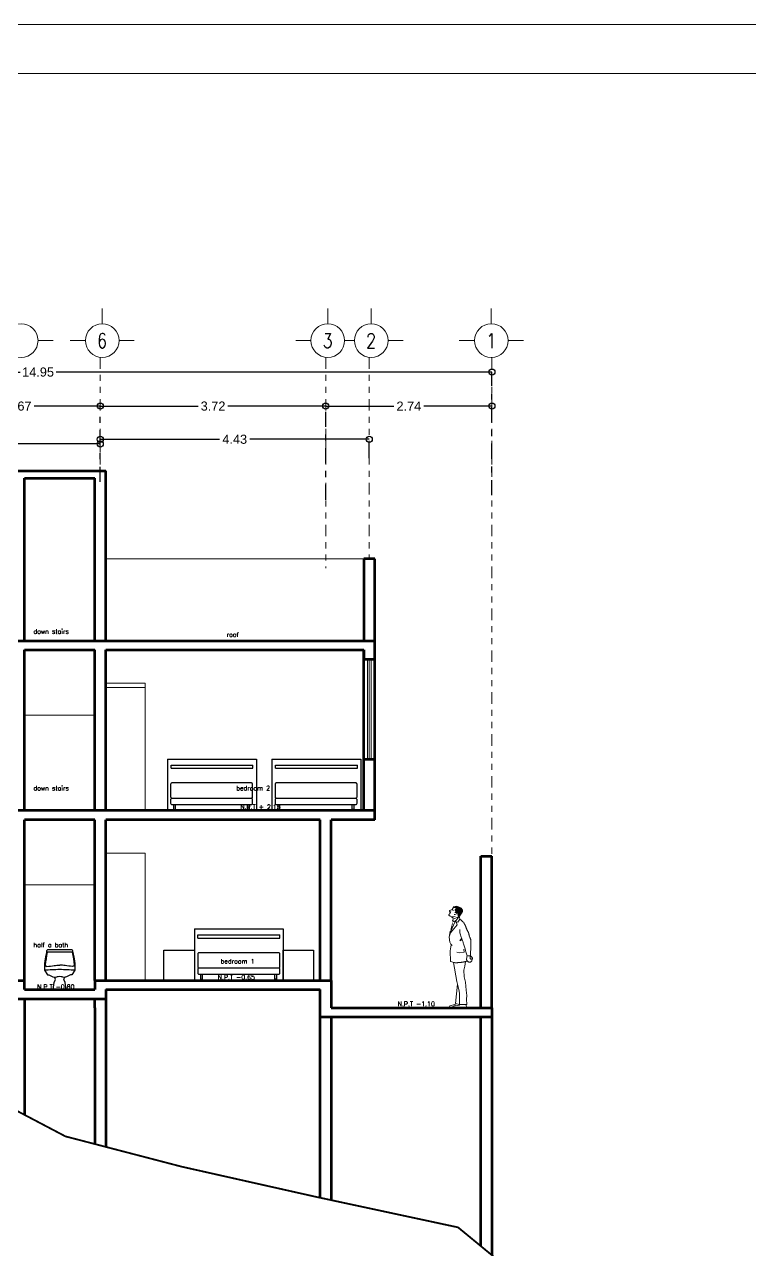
# Model space of a CAD drawing. Extents: x -111 to 1137, y -130 to 54.
# Drawn here: x 643.07 to 655.02, y 24.99 to 45.18 of the extents above; entities that cross this region are included whole.
import ezdxf
from ezdxf.enums import TextEntityAlignment as Align

# ---------------------------------------------------------------- set-up
doc = ezdxf.new("R2010")
doc.units = 0
doc.linetypes.add('DASHDOT2', pattern=[0.5, 0.25, -0.125, 0, -0.125])
doc.linetypes.add('DIVIDE2', pattern=[15.875, 6.35, -3.175, 0, -3.175, 0, -3.175])
doc.layers.get('0').update_dxf_attribs({"lineweight": 0})
for name, color, linetype in [('CAL', 155, 'Continuous'), ('CAL-MURO', 251, 'Continuous'), ('MG', 13, 'Continuous'), ('MS', 4, 'Continuous'), ('TEXTO', 164, 'Continuous')]:
    doc.layers.add(name, color=color, linetype=linetype)
for name, color, linetype, lineweight in [('EJES', 51, 'DIVIDE2', 0), ('ejes 1', 30, 'Continuous', 0), ('humans', 21, 'Continuous', 0), ('muro', 7, 'Continuous', 18), ('Muro div', 150, 'Continuous', 18), ('muros', 5, 'Continuous', 60), ('Pluma2', 2, 'Continuous', 20), ('VENTANAS', 4, 'Continuous', 9)]:
    doc.layers.add(name, color=color, linetype=linetype, lineweight=lineweight)
doc.styles.add('arial', font='arial.ttf')
doc.styles.add('COMPLEX', font='complex.shx', dxfattribs={"height": 0.25})
doc.dimstyles.new('COTAS ZAR', dxfattribs={"dimtxt": 0.15, "dimasz": 0.1, "dimexe": 0, "dimexo": 0, "dimgap": 0.05, "dimtad": 0, "dimtih": 1, "dimtoh": 1, "dimrnd": 0.005, "dimzin": 1, "dimdsep": 46, "dimtxsty": 'arial', "dimblk": 'ORIGIN', "dimcen": 0.2, "dimclrd": 34, "dimclre": 134, "dimclrt": 6, "dimazin": 0, "dimtfac": 1, "dimtmove": 0, "dimatfit": 3, "dimldrblk": 'ORIGIN', "dimfxl": 1, "dimarcsym": 0})

# ---------------------------------------------------------------- blocks, each defined once
blk = doc.blocks.new('WC ELLISSE FR ELEV')
blk.add_line((-0.094, 0), (0.094, 0))
for points in [[(-0.195, 0.559, 0.079713), (-0.227, 0.289), (-0.183, 0.219), (-0.162, 0.221, 0.038565), (-0.081, 0.184, 5.702317)], [(-0.188, 0.559, 0.027108), (-0.216, 0.366, 0.368372), (-0.191, 0.347, 0.01577), (-0.081, 0.361, -0.023854), (0, 0.366, -0.023854)], [(0.188, 0.559, -0.027108), (0.216, 0.366, -0.368372), (0.191, 0.347, -0.01577), (0.081, 0.361, 0.023854), (0, 0.366, 0.023854)], [(0.195, 0.559, -0.079713), (0.227, 0.289), (0.183, 0.219), (0.162, 0.221, -0.038565), (0.081, 0.184, -5.702317)], [(-0.094, 0, -0.136713), (-0.066, 0.141, 0.384727), (-0.081, 0.184)], [(0.094, 0, 0.136713), (0.066, 0.141, -0.384727), (0.081, 0.184)]]:
    blk.add_lwpolyline(points, format="xyb")
for centre, radius, start, end in [((-0.167, 0.565), 0.0325, 114.6053, 191.5408), ((-0.047, -12.841), 13.401, 89.7978, 90.6497), ((0.016, -4.087), 4.685, 90.1919, 92.4054), ((-0.016, -4.087), 4.685, 87.5946, 89.8081), ((0.047, -12.841), 13.401, 89.3503, 90.2022), ((0.167, 0.565), 0.0325, 348.4592, 65.3947), ((0.025, -2.933), 3.232, 90.4455, 94.4736), ((-0.073, 0.268), 0.0846, 264.9526, 291.9574), ((0.005, 0.018), 0.177, 91.6063, 105.2221), ((-0.025, -2.933), 3.232, 85.5264, 89.5545), ((-0.005, 0.018), 0.177, 74.7779, 88.3937), ((0.073, 0.268), 0.0846, 248.0426, 275.0474)]:
    blk.add_arc(centre, radius, start, end)
blk = doc.blocks.new('humm')
for p, q in [((270.74, -222.47), (271.13, -222.77)), ((272.68, -220.18), (273.05, -220.78)), ((274.04, -228.19), (270.79, -235.49)), ((275.49, -230.01), (271.28, -235.11)), ((272.68, -225.38), (272, -224.69)), ((272.89, -226.3), (272.68, -225.38)), ((276.09, -224.9), (272.89, -226.3)), ((273.28, -227.5), (273.5, -227.87)), ((273.5, -227.87), (275.28, -226.63)), ((276.68, -224.87), (274.04, -228.19)), ((274.92, -228.12), (275.49, -230.01)), ((274.92, -228.12), (275.93, -228.32)), ((275.93, -228.32), (277.26, -226.34)), ((277.26, -226.34), (277.05, -225.09)), ((271.28, -235.11), (270.47, -237.78)), ((270.48, -237.89), (270.98, -234.01)), ((270.83, -241.12), (270.48, -237.89)), ((278.33, -238.75), (277.25, -240.39)), ((271.74, -243.03), (270.83, -241.12)), ((271.09, -246.9), (271.74, -243.03)), ((271.5, -242.53), (272.42, -243.47)), ((278.8, -239.81), (277.95, -240.14)), ((279.86, -245.67), (280.09, -247.67)), ((271.16, -253.75), (271.09, -246.9)), ((275.31, -266.7), (273.09, -254.39)), ((277.3, -248.22), (275.42, -247.68)), ((280.09, -247.67), (277.3, -248.22)), ((281.04, -253.82), (280.65, -256.83)), ((284.15, -250.09), (282.03, -250.02)), ((283.97, -250.78), (284.08, -250.09)), ((284.04, -250.34), (284.14, -250.19)), ((280.65, -256.83), (279.94, -259.37)), ((279.94, -259.37), (280.19, -263.82)), ((275.76, -268.49), (274.52, -281.18)), ((276.63, -271.97), (275.31, -266.7)), ((280.19, -263.82), (281, -267.17)), ((281, -267.17), (281.52, -272.31)), ((277.18, -274.34), (276.63, -271.97)), ((277.18, -281.71), (277.18, -274.34)), ((281.52, -272.31), (281.89, -275.82)), ((281.89, -275.82), (281.73, -278.19)), ((281.73, -278.19), (281.87, -281.69)), ((270.84, -282.59), (270.35, -283.83)), ((270.35, -283.83), (272.61, -283.83)), ((274.01, -281.73), (270.84, -282.59)), ((272.61, -283.95), (272.78, -283.13)), ((277.05, -283.99), (272.61, -283.95)), ((274.88, -281.25), (274.01, -281.73)), ((274.52, -281.18), (277.18, -281.71)), ((274.67, -282.51), (276.1, -282.28)), ((278.78, -283.54), (277.05, -283.99)), ((281.87, -281.69), (277.18, -281.71)), ((278.78, -284.03), (278.78, -283.54)), ((281.56, -283.99), (278.78, -284.03)), ((281.44, -281.69), (281.56, -283.99))]:
    blk.add_line(p, q)
for points in [[(274.38, -224.62, -0.247047), (270.12, -223.77), (270.17, -223.31), (270.54, -223.04), (270.84, -222.19), (271.31, -221.64)], [(272.93, -218.96), (272.37, -220.08), (270.81, -220.74, 0.57346), (270.75, -221.21), (271.43, -221.74)]]:
    blk.add_lwpolyline(points, format="xyb")
for points in [[(277.26, -226.34), (278.16, -226.98), (278.84, -227.51), (279.33, -227.95), (279.67, -228.3), (279.89, -228.57), (280.02, -228.79), (280.08, -228.96), (280.12, -229.08), (280.15, -229.18), (280.19, -229.26), (280.23, -229.33), (280.27, -229.39), (280.32, -229.44), (280.37, -229.5), (280.43, -229.57), (280.49, -229.66), (280.56, -229.77), (280.64, -229.89), (280.71, -230.04), (280.79, -230.2), (280.87, -230.38), (280.96, -230.56), (281.04, -230.76), (281.12, -230.97), (281.2, -231.18), (281.27, -231.39), (281.35, -231.61), (281.42, -231.82), (281.49, -232.04), (281.57, -232.24), (281.64, -232.45), (281.71, -232.64), (281.78, -232.83), (281.86, -233.01), (281.93, -233.18), (282.01, -233.35), (282.09, -233.51), (282.18, -233.67), (282.27, -233.84), (282.36, -234.01), (282.46, -234.18), (282.57, -234.36), (282.67, -234.54), (282.77, -234.72), (282.86, -234.9), (282.95, -235.09), (283.03, -235.28), (283.09, -235.46), (283.14, -235.64), (283.17, -235.83), (283.2, -236.02), (283.23, -236.22), (283.26, -236.42), (283.3, -236.63), (283.35, -236.86), (283.42, -237.11), (283.51, -237.37), (283.61, -237.64), (283.72, -237.92), (283.85, -238.21), (283.97, -238.5), (284.08, -238.78), (284.19, -239.05), (284.29, -239.31), (284.36, -239.56), (284.42, -239.8), (284.46, -240.05), (284.49, -240.33), (284.51, -240.64), (284.52, -241.01), (284.52, -241.44), (284.51, -241.96), (284.5, -242.57), (284.49, -243.28), (284.46, -244.11), (284.43, -245.04), (284.38, -246.1), (284.32, -247.29), (284.24, -248.62), (284.15, -250.09)], [(282.03, -250.02), (281.62, -248.7), (281.28, -247.55), (280.99, -246.54), (280.73, -245.66), (280.51, -244.88), (280.31, -244.18), (280.13, -243.55), (279.94, -242.95), (279.76, -242.39), (279.57, -241.84), (279.37, -241.3), (279.17, -240.76), (278.96, -240.21), (278.75, -239.66), (278.53, -239.09), (278.31, -238.5), (278.09, -237.88), (277.87, -237.23), (277.67, -236.56), (277.49, -235.88), (277.35, -235.18), (277.25, -234.49), (277.2, -233.79), (277.21, -233.09)], [(271.16, -253.75), (272.11, -254.05), (272.86, -254.28), (273.46, -254.44), (273.91, -254.54), (274.26, -254.6), (274.53, -254.62), (274.75, -254.62), (274.93, -254.61), (275.11, -254.6), (275.29, -254.59), (275.47, -254.58), (275.64, -254.56), (275.82, -254.55), (275.98, -254.54), (276.15, -254.53), (276.31, -254.52), (276.46, -254.51), (276.61, -254.49), (276.76, -254.48), (276.9, -254.47), (277.04, -254.46), (277.18, -254.45), (277.31, -254.44), (277.44, -254.42), (277.56, -254.41), (277.68, -254.4), (277.8, -254.39), (277.92, -254.37), (278.03, -254.36), (278.14, -254.35), (278.25, -254.34), (278.36, -254.32), (278.47, -254.31), (278.58, -254.29), (278.68, -254.28), (278.78, -254.26), (278.89, -254.25), (278.99, -254.23), (279.09, -254.21), (279.2, -254.2), (279.3, -254.18), (279.4, -254.16), (279.51, -254.14), (279.62, -254.12), (279.74, -254.1), (279.86, -254.07), (279.99, -254.05), (280.12, -254.02), (280.27, -253.99), (280.43, -253.95), (280.62, -253.91), (280.84, -253.86), (281.11, -253.8), (281.42, -253.73), (281.79, -253.65), (282.22, -253.54)], [(285.31, -252.03), (285.27, -252.43), (285.21, -252.76), (285.15, -253.04), (285.07, -253.28), (284.98, -253.47), (284.89, -253.63), (284.78, -253.77), (284.66, -253.89), (284.54, -254), (284.41, -254.09), (284.26, -254.17), (284.11, -254.23), (283.96, -254.27), (283.79, -254.29), (283.62, -254.29), (283.45, -254.27), (283.26, -254.22), (283.08, -254.15), (282.89, -254.06), (282.71, -253.95), (282.53, -253.82), (282.36, -253.68), (282.2, -253.52), (282.04, -253.35), (281.91, -253.17), (281.79, -252.95), (281.71, -252.69), (281.68, -252.37), (281.69, -251.96), (281.77, -251.44), (281.93, -250.81), (282.17, -250.03)], [(283.97, -250.78), (283.92, -251.21), (283.94, -251.58), (284.03, -251.89), (284.17, -252.13), (284.38, -252.27), (284.64, -252.31), (284.95, -252.24), (285.31, -252.03)], [(284.14, -250.19), (284.64, -250.62), (285, -250.96), (285.26, -251.21), (285.41, -251.4), (285.48, -251.56), (285.48, -251.7), (285.42, -251.85), (285.31, -252.03)]]:
    blk.add_lwpolyline(points)
for centre, radius, start, end in [((273.99, -221.53), 1.72, 258.58097, 326.65876), ((274.93, -286.25), 3.8, 94.57181, 124.57444), ((275.99, -280.36), 1.92, 273.29023, 316.25784)]:
    blk.add_arc(centre, radius, start, end)
for points in [[(272.68, -220.26), (272.54, -220.63), (272.83, -220.48)], [(272.8, -218.08), (275.42, -217.6), (272.98, -218.93), (278.57, -218.96)], [(274.44, -221.46), (279.3, -221.65), (273.75, -222.25), (275.58, -222.39)], [(274.8, -218.62), (278.57, -218.96), (273.86, -220.33), (279.27, -220.08)], [(273.86, -220.33), (279.27, -220.08), (274.44, -221.46), (279.3, -221.65)], [(279.3, -221.65), (275.58, -222.39), (277.05, -225.09), (276.09, -224.9)], [(272.54, -227.94), (270.91, -234.15), (272.68, -227.94), (272.46, -231.42)], [(272.89, -226.3), (272.24, -227.06), (273.28, -227.5), (272.46, -227.94)]]:
    blk.add_solid(points)
blk = doc.blocks.new('_Origin')
at = {"color": 0, "linetype": 'ByBlock', "lineweight": -2}
blk.add_line((0, 0), (-1, 0), dxfattribs=at)
blk.add_circle((0, 0), 0.5, dxfattribs=at)
blk = doc.blocks.new('*D94')
at = {"color": 134, "linetype": 'DASHDOT2', "lineweight": -2, "transparency": 16777216}
for p, q in [((635.823, 37.423), (635.823, 39.452)), ((650.773, 37.423), (650.773, 39.452))]:
    blk.add_line(p, q, dxfattribs=at)
at = {"color": 34, "lineweight": -2, "transparency": 16777216}
for p, q in [((635.923, 39.452), (643.002, 39.452)), ((650.673, 39.452), (643.595, 39.452))]:
    blk.add_line(p, q, dxfattribs=at)
at = {"layer": 'Defpoints', "color": 0, "transparency": 16777216}
for p in [(650.773, 39.452), (635.823, 37.423), (650.773, 37.423)]:
    blk.add_point(p, dxfattribs=at)
at = {"color": 34, "lineweight": -2, "transparency": 16777216, "xscale": 0.1, "yscale": 0.1, "zscale": 0.1, "rotation": 180}
blk.add_blockref('_Origin', (635.823, 39.452), dxfattribs=at)
at = {"color": 34, "lineweight": -2, "transparency": 16777216, "xscale": 0.1, "yscale": 0.1, "zscale": 0.1}
blk.add_blockref('_Origin', (650.773, 39.452), dxfattribs=at)
at = {"color": 6, "transparency": 16777216, "insert": (643.298, 39.452), "char_height": 0.15, "attachment_point": 5, "style": 'arial'}
blk.add_mtext('14.95', dxfattribs=at)
blk = doc.blocks.new('*D53')
at = {"color": 134, "linetype": 'DASHDOT2', "lineweight": -2, "transparency": 16777216}
for p, q in [((648.037, 37.347), (648.037, 38.891)), ((650.773, 37.423), (650.773, 38.891))]:
    blk.add_line(p, q, dxfattribs=at)
at = {"color": 34, "lineweight": -2, "transparency": 16777216}
for p, q in [((648.137, 38.891), (649.16, 38.891)), ((650.673, 38.891), (649.651, 38.891))]:
    blk.add_line(p, q, dxfattribs=at)
at = {"layer": 'Defpoints', "color": 0, "transparency": 16777216}
for p in [(648.037, 38.891), (650.773, 37.423), (648.037, 37.347)]:
    blk.add_point(p, dxfattribs=at)
at = {"color": 34, "lineweight": -2, "transparency": 16777216, "xscale": 0.1, "yscale": 0.1, "zscale": 0.1, "rotation": 180}
blk.add_blockref('_Origin', (648.037, 38.891), dxfattribs=at)
at = {"color": 34, "lineweight": -2, "transparency": 16777216, "xscale": 0.1, "yscale": 0.1, "zscale": 0.1}
blk.add_blockref('_Origin', (650.773, 38.891), dxfattribs=at)
at = {"color": 6, "transparency": 16777216, "insert": (649.405, 38.891), "char_height": 0.15, "attachment_point": 5, "style": 'arial'}
blk.add_mtext('2.74', dxfattribs=at)
blk = doc.blocks.new('*D96')
at = {"color": 134, "linetype": 'DASHDOT2', "lineweight": -2, "transparency": 16777216}
for p, q in [((644.322, 37.642), (644.322, 38.891)), ((648.037, 37.347), (648.037, 38.891))]:
    blk.add_line(p, q, dxfattribs=at)
at = {"color": 34, "lineweight": -2, "transparency": 16777216}
for p, q in [((644.422, 38.891), (645.936, 38.891)), ((647.937, 38.891), (646.424, 38.891))]:
    blk.add_line(p, q, dxfattribs=at)
at = {"layer": 'Defpoints', "color": 0, "transparency": 16777216}
for p in [(644.322, 38.891), (644.322, 37.642), (648.037, 37.347)]:
    blk.add_point(p, dxfattribs=at)
at = {"color": 34, "lineweight": -2, "transparency": 16777216, "xscale": 0.1, "yscale": 0.1, "zscale": 0.1, "rotation": 180}
blk.add_blockref('_Origin', (644.322, 38.891), dxfattribs=at)
at = {"color": 34, "lineweight": -2, "transparency": 16777216, "xscale": 0.1, "yscale": 0.1, "zscale": 0.1}
blk.add_blockref('_Origin', (648.037, 38.891), dxfattribs=at)
at = {"color": 6, "transparency": 16777216, "insert": (646.18, 38.891), "char_height": 0.15, "attachment_point": 5, "style": 'arial'}
blk.add_mtext('3.72', dxfattribs=at)
blk = doc.blocks.new('*D97')
at = {"color": 134, "linetype": 'DASHDOT2', "lineweight": -2, "transparency": 16777216}
for p, q in [((641.652, 37.642), (641.652, 38.891)), ((644.322, 37.642), (644.322, 38.891))]:
    blk.add_line(p, q, dxfattribs=at)
at = {"color": 34, "lineweight": -2, "transparency": 16777216}
for p, q in [((641.752, 38.891), (642.741, 38.891)), ((644.222, 38.891), (643.233, 38.891))]:
    blk.add_line(p, q, dxfattribs=at)
at = {"layer": 'Defpoints', "color": 0, "transparency": 16777216}
for p in [(641.652, 38.891), (641.652, 37.642), (644.322, 37.642)]:
    blk.add_point(p, dxfattribs=at)
at = {"color": 34, "lineweight": -2, "transparency": 16777216, "xscale": 0.1, "yscale": 0.1, "zscale": 0.1, "rotation": 180}
blk.add_blockref('_Origin', (641.652, 38.891), dxfattribs=at)
at = {"color": 34, "lineweight": -2, "transparency": 16777216, "xscale": 0.1, "yscale": 0.1, "zscale": 0.1}
blk.add_blockref('_Origin', (644.322, 38.891), dxfattribs=at)
at = {"color": 6, "transparency": 16777216, "insert": (642.987, 38.891), "char_height": 0.15, "attachment_point": 5, "style": 'arial'}
blk.add_mtext('2.67', dxfattribs=at)
blk = doc.blocks.new('*D98')
at = {"color": 134, "linetype": 'DASHDOT2', "lineweight": -2, "transparency": 16777216}
for p, q in [((644.322, 37.642), (644.322, 38.344)), ((648.752, 38.035), (648.752, 38.344))]:
    blk.add_line(p, q, dxfattribs=at)
at = {"color": 34, "lineweight": -2, "transparency": 16777216}
for p, q in [((644.422, 38.344), (646.289, 38.344)), ((648.652, 38.344), (646.785, 38.344))]:
    blk.add_line(p, q, dxfattribs=at)
at = {"layer": 'Defpoints', "color": 0, "transparency": 16777216}
for p in [(644.322, 38.344), (648.752, 38.035), (644.322, 37.642)]:
    blk.add_point(p, dxfattribs=at)
at = {"color": 34, "lineweight": -2, "transparency": 16777216, "xscale": 0.1, "yscale": 0.1, "zscale": 0.1, "rotation": 180}
blk.add_blockref('_Origin', (644.322, 38.344), dxfattribs=at)
at = {"color": 34, "lineweight": -2, "transparency": 16777216, "xscale": 0.1, "yscale": 0.1, "zscale": 0.1}
blk.add_blockref('_Origin', (648.752, 38.344), dxfattribs=at)
at = {"color": 6, "transparency": 16777216, "insert": (646.537, 38.344), "char_height": 0.15, "attachment_point": 5, "style": 'arial'}
blk.add_mtext('4.43', dxfattribs=at)
blk = doc.blocks.new('*D55')
at = {"color": 134, "linetype": 'DASHDOT2', "lineweight": -2, "transparency": 16777216}
for p, q in [((640.006, 37.557), (640.006, 38.267)), ((644.322, 37.642), (644.322, 38.267))]:
    blk.add_line(p, q, dxfattribs=at)
at = {"color": 34, "lineweight": -2, "transparency": 16777216}
for p, q in [((640.106, 38.267), (641.917, 38.267)), ((644.222, 38.267), (642.411, 38.267))]:
    blk.add_line(p, q, dxfattribs=at)
at = {"layer": 'Defpoints', "color": 0, "transparency": 16777216}
for p in [(640.006, 38.267), (644.322, 37.642), (640.006, 37.557)]:
    blk.add_point(p, dxfattribs=at)
at = {"color": 34, "lineweight": -2, "transparency": 16777216, "xscale": 0.1, "yscale": 0.1, "zscale": 0.1, "rotation": 180}
blk.add_blockref('_Origin', (640.006, 38.267), dxfattribs=at)
at = {"color": 34, "lineweight": -2, "transparency": 16777216, "xscale": 0.1, "yscale": 0.1, "zscale": 0.1}
blk.add_blockref('_Origin', (644.322, 38.267), dxfattribs=at)
at = {"color": 6, "transparency": 16777216, "insert": (642.164, 38.267), "char_height": 0.15, "attachment_point": 5, "style": 'arial'}
blk.add_mtext('4.32', dxfattribs=at)
blk = doc.blocks.new('cuuad')
at = {"layer": 'Pluma2', "color": 5}
blk.add_line((709.104, -170.105), (621.853, -170.105), dxfattribs=at)

msp = doc.modelspace()

# ---------------------------------------------------------------- linework, layer by layer
msp.add_line((632.234, 45.183), (677.796, 45.183))
msp.add_lwpolyline([(632.234, 45.183), (677.796, 45.183), (677.796, 14.808), (632.234, 14.808)], close=True)
msp.add_lwpolyline([(632.234, 45.183), (677.796, 45.183), (677.796, 14.808), (632.234, 14.808)], close=True)
msp.add_lwpolyline([(635.823, 28.972, 0.03, 0.03, 0), (637.321, 28.852, 0.03, 0.03, 0), (638.872, 28.352, 0.03, 0.03, 0), (641.209, 27.852, 0.03, 0.03, 0), (642.8, 27.352, 0.03, 0.03, 0), (643.749, 26.852, 0.03, 0.03, 0), (645.666, 26.352, 0.03, 0.03, 0), (647.889, 25.852, 0.03, 0.03, 0), (650.215, 25.352, 0.03, 0.03, 0), (650.823, 24.852, 0, 0, 0)], format="xyseb")
at = {"layer": 'CAL', "linetype": 'Continuous'}
for points in [[(646.338, 32.679), (645.502, 32.679, 0.414214), (645.482, 32.659), (645.482, 32.449, 0.414214), (645.502, 32.429), (646.338, 32.429)], [(645.832, 32.429), (646.812, 32.429, 0.414214), (646.832, 32.449), (646.832, 32.659, 0.414214), (646.812, 32.679), (645.832, 32.679)], [(648.058, 32.679), (647.222, 32.679, 0.414214), (647.202, 32.659), (647.202, 32.449, 0.414214), (647.222, 32.429), (648.058, 32.429)], [(647.552, 32.429), (648.532, 32.429, 0.414214), (648.552, 32.449), (648.552, 32.659, 0.414214), (648.532, 32.679), (647.552, 32.679)], [(646.784, 29.879), (645.949, 29.879, 0.414214), (645.929, 29.859), (645.929, 29.649, 0.414214), (645.949, 29.629), (646.784, 29.629)], [(646.279, 29.629), (647.259, 29.629, 0.414214), (647.279, 29.649), (647.279, 29.859, 0.414214), (647.259, 29.879), (646.279, 29.879)]]:
    msp.add_lwpolyline(points, format="xyb", dxfattribs=at)
at = {"layer": 'CAL-MURO', "linetype": 'Continuous'}
for p, q in [((645.43, 33.072), (646.343, 33.072)), ((645.43, 33.072), (645.43, 32.222)), ((645.488, 32.972), (646.343, 32.972)), ((645.488, 32.922), (645.488, 32.972)), ((645.488, 32.922), (646.343, 32.922)), ((645.838, 33.072), (646.895, 33.072)), ((645.838, 32.972), (646.838, 32.972)), ((645.838, 32.922), (646.838, 32.922)), ((646.838, 32.922), (646.838, 32.972)), ((646.895, 33.072), (646.895, 32.222)), ((647.151, 33.072), (648.063, 33.072)), ((647.151, 33.072), (647.151, 32.222)), ((647.208, 32.972), (648.063, 32.972)), ((647.208, 32.922), (647.208, 32.972)), ((647.208, 32.922), (648.063, 32.922)), ((647.558, 33.072), (648.615, 33.072)), ((647.558, 32.972), (648.558, 32.972)), ((647.558, 32.922), (648.558, 32.922)), ((648.558, 32.922), (648.558, 32.972)), ((648.615, 33.072), (648.615, 32.222)), ((645.872, 30.272), (646.784, 30.272)), ((645.872, 30.272), (645.872, 29.422)), ((645.929, 30.172), (646.784, 30.172)), ((645.929, 30.122), (645.929, 30.172)), ((645.929, 30.122), (646.784, 30.122)), ((646.279, 30.272), (647.336, 30.272)), ((646.279, 30.172), (647.279, 30.172)), ((646.279, 30.122), (647.279, 30.122)), ((647.279, 30.122), (647.279, 30.172)), ((647.336, 30.272), (647.336, 29.422))]:
    msp.add_line(p, q, dxfattribs=at)
at = {"layer": 'EJES', "ltscale": 0.03}
for p, q in [((644.322, 39.698), (644.322, 37.642)), ((648.037, 39.698), (648.037, 36.222)), ((648.752, 39.698), (648.752, 36.372)), ((650.773, 39.698), (650.773, 31.472))]:
    msp.add_line(p, q, dxfattribs=at)
at = {"layer": 'ejes 1', "color": 0}
for p, q in [((644.355, 40.249), (644.355, 40.501)), ((648.07, 40.249), (648.07, 40.501)), ((648.785, 40.249), (648.785, 40.501)), ((650.763, 40.249), (650.763, 40.501)), ((643.296, 39.972), (643.548, 39.972)), ((644.078, 39.972), (643.826, 39.972)), ((644.631, 39.972), (644.883, 39.972)), ((647.542, 39.972), (647.794, 39.972)), ((648.347, 39.972), (648.509, 39.972)), ((648.509, 39.972), (648.347, 39.972)), ((649.062, 39.972), (649.314, 39.972)), ((650.235, 39.972), (650.486, 39.972)), ((651.04, 39.972), (651.291, 39.972))]:
    msp.add_line(p, q, dxfattribs=at)
at = {"layer": 'ejes 1', "color": 33}
for centre in [(643.02, 39.972), (644.355, 39.972), (648.07, 39.972), (648.785, 39.972), (650.763, 39.972)]:
    msp.add_circle(centre, 0.277, dxfattribs=at)
at = {"layer": 'MG'}
for p, q in [((645.532, 32.222), (645.532, 32.324)), ((645.562, 32.222), (645.562, 32.324)), ((646.752, 32.222), (646.752, 32.324)), ((646.782, 32.222), (646.782, 32.324)), ((647.252, 32.222), (647.252, 32.324)), ((647.282, 32.222), (647.282, 32.324)), ((648.472, 32.222), (648.472, 32.324)), ((648.502, 32.222), (648.502, 32.324)), ((645.532, 32.242), (645.562, 32.242)), ((645.532, 32.237), (645.562, 32.237)), ((646.782, 32.242), (646.752, 32.242)), ((646.782, 32.237), (646.752, 32.237)), ((647.252, 32.242), (647.282, 32.242)), ((647.252, 32.237), (647.282, 32.237)), ((648.502, 32.242), (648.472, 32.242)), ((648.502, 32.237), (648.472, 32.237)), ((645.979, 29.422), (645.979, 29.524)), ((646.009, 29.422), (646.009, 29.524)), ((647.199, 29.422), (647.199, 29.524)), ((647.229, 29.422), (647.229, 29.524)), ((645.979, 29.442), (646.009, 29.442)), ((645.979, 29.437), (646.009, 29.437)), ((647.229, 29.442), (647.199, 29.442)), ((647.229, 29.437), (647.199, 29.437))]:
    msp.add_line(p, q, dxfattribs=at)
for points in [[(646.338, 32.424), (645.502, 32.424, 0.414214), (645.482, 32.404), (645.482, 32.344, 0.414214), (645.502, 32.324), (646.338, 32.324)], [(645.832, 32.324), (646.812, 32.324, 0.414214), (646.832, 32.344), (646.832, 32.404, 0.414214), (646.812, 32.424), (645.832, 32.424)], [(648.058, 32.424), (647.222, 32.424, 0.414214), (647.202, 32.404), (647.202, 32.344, 0.414214), (647.222, 32.324), (648.058, 32.324)], [(647.552, 32.324), (648.532, 32.324, 0.414214), (648.552, 32.344), (648.552, 32.404, 0.414214), (648.532, 32.424), (647.552, 32.424)], [(646.784, 29.624), (645.949, 29.624, 0.414214), (645.929, 29.604), (645.929, 29.544, 0.414214), (645.949, 29.524), (646.784, 29.524)], [(646.279, 29.524), (647.259, 29.524, 0.414214), (647.279, 29.544), (647.279, 29.604, 0.414214), (647.259, 29.624), (646.279, 29.624)]]:
    msp.add_lwpolyline(points, format="xyb", dxfattribs=at)
for points in [[(645.372, 29.922), (645.872, 29.922), (645.872, 29.422), (645.372, 29.422)], [(647.336, 29.922), (647.836, 29.922), (647.836, 29.422), (647.336, 29.422)]]:
    msp.add_lwpolyline(points, close=True, dxfattribs=at)
at = {"layer": 'Muro div'}
for p, q in [((644.412, 36.372), (648.662, 36.372)), ((645.062, 34.322), (644.412, 34.322)), ((645.062, 34.252), (644.412, 34.252)), ((645.062, 32.222), (645.062, 34.322)), ((643.076, 33.797), (644.232, 33.797)), ((645.062, 31.522), (644.412, 31.522)), ((645.062, 29.422), (645.062, 31.522)), ((643.077, 30.997), (644.233, 30.997))]:
    msp.add_line(p, q, dxfattribs=at)
at = {"layer": 'muros'}
for p, q in [((641.561, 37.822), (644.412, 37.822)), ((644.412, 35.022), (644.412, 37.822)), ((643.076, 37.702), (644.232, 37.702)), ((643.076, 35.022), (643.076, 37.702)), ((644.232, 35.022), (644.232, 37.702)), ((648.842, 36.372), (648.662, 36.372)), ((648.662, 36.372), (648.662, 35.022)), ((648.842, 35.022), (648.842, 36.372)), ((640.841, 35.022), (648.842, 35.022)), ((648.842, 32.072), (648.842, 35.022)), ((643.076, 34.872), (644.232, 34.872)), ((643.076, 32.222), (643.076, 34.872)), ((644.232, 32.222), (644.232, 34.872)), ((644.412, 34.872), (648.662, 34.872)), ((644.412, 32.222), (644.412, 34.872)), ((648.662, 32.222), (648.662, 34.872)), ((648.662, 34.872), (648.662, 34.722)), ((648.662, 34.722), (648.842, 34.722)), ((648.662, 33.072), (648.842, 33.072)), ((648.842, 32.222), (635.823, 32.222)), ((643.077, 29.422), (643.077, 32.072)), ((644.232, 32.072), (643.077, 32.072)), ((644.232, 29.422), (644.232, 32.072)), ((644.412, 29.422), (644.412, 32.072)), ((647.947, 32.072), (644.412, 32.072)), ((647.947, 29.422), (647.947, 32.072)), ((648.127, 29.422), (648.127, 32.072)), ((648.842, 32.072), (648.127, 32.072)), ((650.593, 28.972), (650.593, 31.472)), ((650.593, 31.472), (650.773, 31.472)), ((650.773, 28.972), (650.773, 31.472)), ((641.562, 29.422), (643.077, 29.422)), ((643.077, 29.272), (643.077, 29.422)), ((644.232, 29.422), (648.127, 29.422)), ((644.232, 29.422), (644.232, 29.272)), ((648.127, 29.422), (648.127, 28.972)), ((642.897, 29.122), (644.412, 29.122)), ((643.077, 29.272), (644.232, 29.272)), ((643.077, 29.122), (643.077, 27.207)), ((644.232, 28.972), (644.232, 29.122)), ((644.412, 29.272), (647.947, 29.272)), ((644.412, 29.272), (644.412, 29.122)), ((644.412, 29.122), (644.412, 26.679)), ((647.947, 28.822), (647.947, 29.272)), ((644.232, 28.972), (644.232, 26.726)), ((648.127, 28.972), (650.773, 28.972)), ((650.773, 28.972), (650.773, 24.893)), ((647.947, 28.822), (650.773, 28.822)), ((647.947, 25.84), (647.947, 28.822)), ((648.127, 28.822), (648.127, 25.801)), ((650.593, 25.041), (650.593, 28.822))]:
    msp.add_line(p, q, dxfattribs=at)
at = {"layer": 'VENTANAS'}
for p, q in [((648.722, 34.722), (648.722, 33.072)), ((648.752, 34.722), (648.752, 33.072)), ((648.782, 34.722), (648.782, 33.072))]:
    msp.add_line(p, q, dxfattribs=at)

# ---------------------------------------------------------------- block references
at = {"layer": 'humans', "xscale": 0.02537556574333166, "yscale": 0.02537556574333166, "zscale": 0.02537556574333166}
msp.add_blockref('humm', (643.208, 36.175), dxfattribs=at)
at = {"layer": 'MS', "xscale": 1.100000000000023, "yscale": 1.100000000000023, "zscale": 1.100000000000023}
msp.add_blockref('WC ELLISSE FR ELEV', (643.654, 29.272), dxfattribs=at)
at = {"layer": 'muro', "xscale": 0.5054143374475188, "yscale": 0.5054143374475188, "zscale": 0.5054143374475188}
msp.add_blockref('cuuad', (318.539, 130.349), dxfattribs=at)

# ---------------------------------------------------------------- texts
at = {"layer": 'ejes 1', "color": 6, "linetype": 'Continuous', "lineweight": 20, "style": 'COMPLEX', "width": 0.8}
for s, p in [('6', (644.352, 39.968)), ('3', (648.068, 39.968)), ('2', (648.783, 39.968)), ('1', (650.761, 39.968))]:
    msp.add_text(s, height=0.238, dxfattribs=at).set_placement(p, align=Align.MIDDLE)
at = {"layer": 'TEXTO', "color": 6, "linetype": 'Continuous', "lineweight": 20, "ltscale": 0.3, "style": 'COMPLEX'}
for s, height, p in [('down stairs', 0.07498, (643.223, 35.139, 262.694)), ('roof', 0.075, (646.403, 35.086, 262.694)), ('down stairs', 0.07498, (643.223, 32.556, 262.694)), ('bedroom 2', 0.075, (646.563, 32.556, 262.694)), ('N.P.T + 2.15', 0.07498, (646.628, 32.246, 262.694)), ('half a bath', 0.07498, (643.223, 29.969, 262.694)), ('bedroom 1', 0.075, (646.306, 29.7, 262.694)), ('N.P.T -0.65', 0.07498, (646.256, 29.438, 262.694)), ('N.P.T -0.80', 0.07498, (643.284, 29.28, 262.694)), ('N.P.T -1.10', 0.07498, (649.22, 28.998, 262.694))]:
    msp.add_text(s, height=height, dxfattribs=at).set_placement(p)

# ---------------------------------------------------------------- dimensions: what is measured, and where the dimension line sits
for base, p1, p2, picture, middle in [((650.773, 39.452), (635.823, 37.423), (650.773, 37.423), '*D94', (643.298, 39.452)), ((641.652, 38.891), (644.322, 37.642), (641.652, 37.642), '*D97', (642.987, 38.891)), ((644.3216, 38.8912), (648.0375, 37.3475), (644.3216, 37.6423), '*D96', (646.1796, 38.8912)), ((648.037, 38.891), (650.773, 37.423), (648.037, 37.347), '*D53', (649.405, 38.891)), ((644.322, 38.344), (648.752, 38.035), (644.322, 37.642), '*D98', (646.537, 38.344)), ((640.006, 38.267), (644.322, 37.642), (640.006, 37.557), '*D55', (642.164, 38.267))]:
    dim = msp.add_linear_dim(base=base, p1=p1, p2=p2, dimstyle='COTAS ZAR')
    dim.commit()
    dim.dimension.update_dxf_attribs({"geometry": picture, "text_midpoint": middle})

doc.saveas('drawing.dxf')
